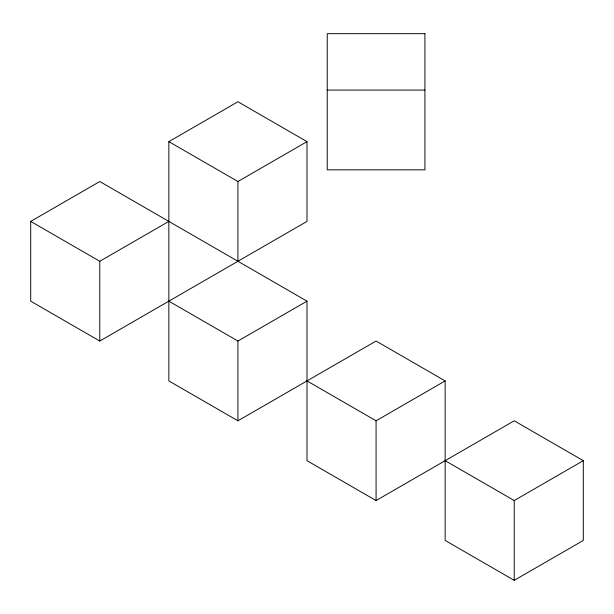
<?xml version="1.0" encoding="UTF-8"?>
<svg xmlns="http://www.w3.org/2000/svg" width="614" height="614" viewBox="0 0 614 614"><rect width="100%" height="100%" fill="white"/><g stroke="black" fill="none" stroke-linecap="round" stroke-linejoin="round"><path stroke-width="0.92" d="M30.7 221.401L99.775 181.521L307 301.159L307 460.684L376.075 500.564L514.225 420.797L583.3 460.677L583.3 540.443L514.225 580.322L445.15 540.443L445.15 380.918L376.075 341.039L237.925 420.797L168.85 380.918L168.85 141.642L237.925 101.755L307 141.642L307 221.401L99.775 341.039L30.7 301.159L30.7 221.401L99.775 261.28L168.85 221.401M168.85 141.642L237.925 181.521L307 141.642M168.85 301.159L237.925 341.039L307 301.159M307 380.918L376.075 420.797L445.15 380.918M445.15 460.677L514.225 500.556L583.3 460.677M327.231 90.081L424.919 90.081M514.225 500.556L514.225 580.322M376.075 420.797L376.075 500.564M237.925 181.521L237.925 261.28M237.925 341.039L237.925 420.797M99.775 261.28L99.775 341.039M424.919 33.678L327.231 33.678L327.231 169.84L424.919 169.84L424.919 33.678"/></g></svg>
